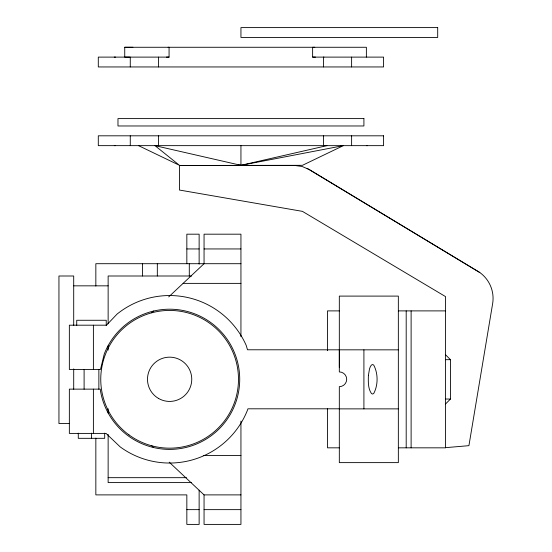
<?xml version="1.0" encoding="UTF-8"?>
<svg xmlns="http://www.w3.org/2000/svg" width="552" height="552" viewBox="0 0 552 552"><rect width="100%" height="100%" fill="white"/><g stroke="black" fill="none" stroke-linecap="round" stroke-linejoin="round"><path stroke-width="0.83" d="M398.496 447.831L445.547 447.831L445.547 296.61L302.427 211.361L179.455 190.04L179.455 165.448L302.427 165.324L343.344 145.652L240.941 165.324L240.941 145.645M339.321 349.782L339.321 371.917A7.376 7.376 0 0 1 346.697 379.293A7.376 7.376 0 0 1 339.321 386.669L339.321 462.624L398.344 462.624L398.344 296.1L339.321 296.1L339.321 367.404M445.547 403.954L450.466 399.034L450.466 359.683L445.547 354.77M151.8 312.777L153.677 311.011M168.705 296.9L204.054 263.704L204.054 234.186L240.941 234.186L240.941 336.755M238.402 164.834L240.941 165.324L326.915 145.652M445.547 447.658L468.924 445.664L492.715 303.179A31.912 31.912 0 0 0 479.805 272.529L309.513 169.664L302.123 166.476L294.154 165.393M323.927 57.111L323.417 57.111L323.417 66.951M114.285 145.645L115.513 145.645M129.644 57.111L124.738 57.111L124.738 47.272L366.376 47.272L366.376 57.111M124.738 47.272L132.887 47.279M314.785 47.272L312.625 47.272L312.625 57.111L315.433 57.111M166.456 57.111L169.071 57.111L169.071 47.272L168.112 47.272M312.625 57.111L383.592 57.111L383.592 66.951L98.297 66.951L98.297 57.111L169.071 57.111M366.376 145.652L367.604 145.652M179.455 165.448L296.845 165.51M186.838 248.945L199.134 248.945M204.054 248.945L240.941 248.945M240.941 263.704L95.841 263.704L95.841 286.046M191.634 276L108.137 276L108.137 323.803M183.105 283.376L240.941 283.376M73.706 285.839L108.137 285.839M339.473 310.893L327.495 310.893L327.495 350.672M398.496 310.893L445.547 310.893M398.344 349.851L247.496 349.782L246.22 345.435A83.745 83.745 0 0 0 117.093 314.067L106.481 325.19L69.352 325.19L69.352 369.454L100.498 369.454L104.252 353.998A70.09 70.09 0 0 1 215.749 326.515A70.09 70.09 0 0 1 203.44 440.689A70.09 70.09 0 0 1 100.36 390.071L100.34 389.132L69.352 389.132L69.352 433.403L106.046 433.403L120.212 446.913A83.745 83.745 0 0 0 247.724 409.515L247.896 408.804L339.321 408.804M445.547 359.683L450.466 359.683M445.547 399.034L450.466 399.034M339.321 408.873L398.344 408.873M69.607 423.563L58.947 423.563L58.947 276L73.706 276L73.706 325.597M339.473 447.831L327.495 447.831L327.495 408.363M203.26 455.538L240.941 455.538M108.137 477.673L186.466 477.673M191.406 482.593L108.137 482.593L108.137 434.383M169.216 462.169L204.054 494.889L240.941 494.889M186.838 509.641L199.134 509.641M204.054 509.641L240.941 509.641M114.285 57.111L115.513 57.111M323.927 145.652L323.417 145.645L323.417 135.813M240.941 165.324L154.974 145.645L179.455 165.317L138.545 145.645M307.147 168.381L479.805 272.529M151.8 445.809L153.622 447.527M411.116 310.893L411.116 447.831M406.196 310.893L406.196 447.831M363.913 349.851L363.913 408.873M351.617 57.111L351.617 66.951M351.617 135.813L351.617 145.652M240.941 421.107L240.941 524.4L204.054 524.4L204.054 494.889M199.134 264.16L199.134 234.186L186.838 234.186L186.838 263.704M199.134 490.197L199.134 524.4L186.838 524.4L186.838 494.889L95.841 494.889L95.841 438.164M189.295 263.704L189.295 276M158.465 57.111L158.465 66.951M158.465 135.813L158.465 145.645M157.327 263.704L157.327 276M142.568 263.704L142.568 276M130.272 57.111L130.272 66.951M130.272 135.813L130.272 145.645M108.137 345.807L108.137 350.12M108.137 408.721L108.137 413.034M106.239 325.432L106.239 320.27L76.728 320.27L76.728 325.432M104.687 433.154L104.687 438.322L78.28 438.322L78.28 433.154M98.863 369.378L98.863 389.208M93.391 325.19L93.391 369.454M93.391 389.132L93.391 433.403M91.48 433.154L91.48 438.322M84.104 369.378L84.104 389.208M73.706 368.874L73.706 389.222M368.391 375.477C368.267 381.508 367.86 388.36 371.455 393.548L372.572 394.052L373.697 393.548C378.217 385.137 378.217 373.456 373.697 365.038L372.572 364.541L371.455 365.038L370.413 366.514L369.516 368.86L368.391 375.477M437.695 27.6L240.941 27.6L240.941 37.439L437.695 37.439L437.695 27.6M363.913 118.597L117.976 118.597L117.976 125.973L363.913 125.973L363.913 118.597M383.592 135.813L98.297 135.813L98.297 145.645L383.592 145.652L383.592 135.813M128.995 434.9A68.862 68.862 0 0 0 238.084 386.676A68.862 68.862 0 0 0 141.781 316.31A68.862 68.862 0 0 0 128.995 434.9M158.555 398.461A22.135 22.135 0 0 0 191.758 379.293A22.135 22.135 0 0 0 158.555 360.125A22.135 22.135 0 0 0 158.555 398.461"/></g></svg>
